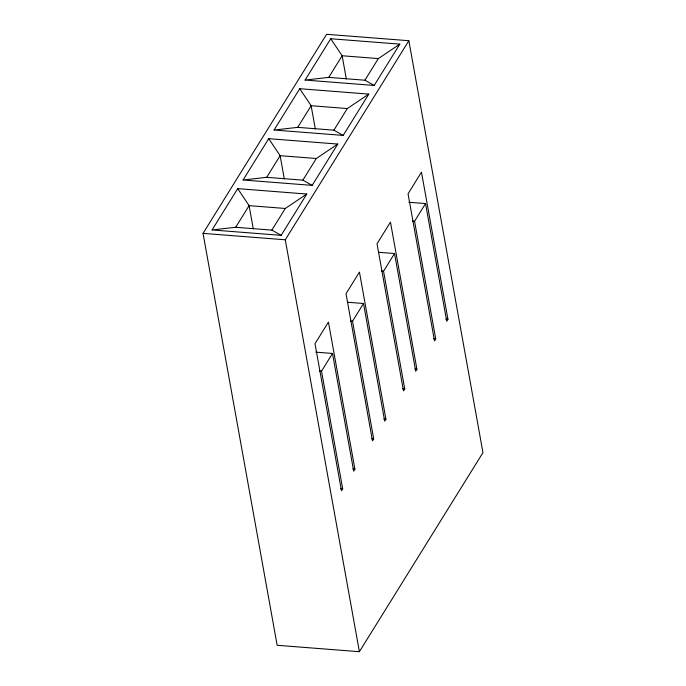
<?xml version="1.0" encoding="UTF-8"?>
<svg xmlns="http://www.w3.org/2000/svg" width="686" height="686" viewBox="0 0 686 686"><rect width="100%" height="100%" fill="white"/><g stroke="black" fill="none" stroke-linecap="round" stroke-linejoin="round"><path stroke-width="1.03" d="M203.039 233.369L326.605 34.3L408.839 40.714L482.961 452.631L359.395 651.7L277.161 645.286L203.039 233.369L285.282 239.791L408.839 40.714M212.06 229.956L237.708 188.641L306.788 194.035L281.149 235.341L212.06 229.956L235.675 227.28L271.862 230.11L281.149 235.341M243.076 179.989L268.715 138.675L337.795 144.069L312.156 185.374L243.076 179.989L266.691 177.322L302.869 180.144L312.156 185.374M274.091 130.023L299.731 88.708L368.811 94.102L343.171 135.408L274.091 130.023L297.698 127.356L333.885 130.177L343.171 135.408M305.099 80.056L330.738 38.75L399.818 44.136L374.179 85.45L305.099 80.056L328.714 77.389L364.901 80.211L374.179 85.45M235.675 227.28L249.104 205.646L285.29 208.467L306.788 194.035M266.691 177.322L280.12 155.679L316.306 158.5L337.795 144.069M297.698 127.356L311.127 105.713L347.313 108.542L368.811 94.102M328.714 77.389L342.143 55.755L378.329 58.576L399.818 44.136M271.862 230.11L285.29 208.467M302.869 180.144L316.306 158.5M333.885 130.177L347.313 108.542M364.901 80.211L378.329 58.576M332.504 353.462L353.684 471.145L354.902 469.181L328.431 322.068L315.003 343.712L341.474 490.816L342.691 488.852L321.52 371.16L332.504 353.462L315.757 352.15M363.52 303.495L384.692 421.187L385.918 419.215L359.447 272.102L346.018 293.745L372.489 440.858L373.707 438.886L352.527 321.194L363.52 303.495L347.819 302.269M394.536 253.528L415.707 371.22L416.925 369.248L390.463 222.135L377.026 243.779L403.497 390.891L404.723 388.919L383.543 271.236L394.536 253.528L378.835 252.302M425.543 203.562L446.723 321.254L447.941 319.29L421.47 172.177L408.041 193.812L434.512 340.925L435.73 338.961L414.558 221.269L425.543 203.562L408.796 202.259M412.466 221.106L414.558 221.269M381.45 271.073L383.543 271.236M445.849 319.119L447.941 319.29M350.435 321.031L352.527 321.194M433.638 338.79L435.73 338.961M414.833 369.085L416.925 369.248M319.427 370.997L321.52 371.16M402.622 388.756L404.723 388.919M383.826 419.052L385.918 419.215M371.615 438.723L373.707 438.886M352.81 469.018L354.902 469.181M340.599 488.689L342.691 488.852M330.738 38.75L342.143 55.755L346.319 78.95M299.731 88.708L311.127 105.713L315.303 128.917M268.715 138.675L280.12 155.679L284.296 178.883M237.708 188.641L249.104 205.646L253.28 228.85M285.282 239.791L359.395 651.7"/></g></svg>
